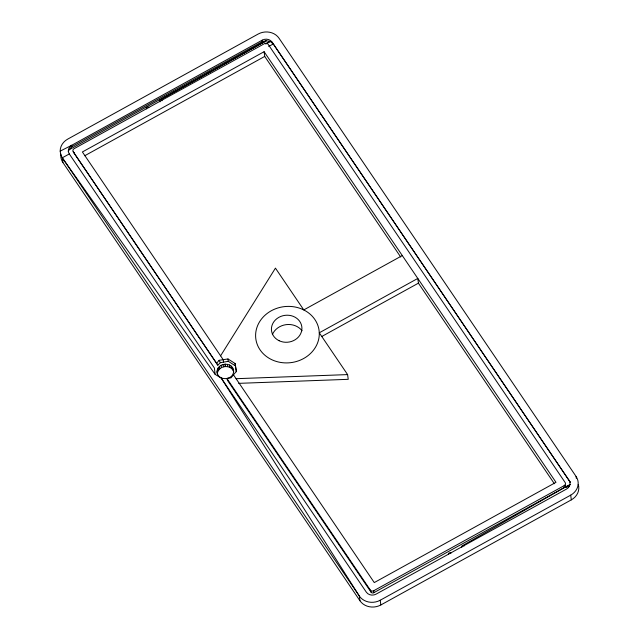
<?xml version="1.0" encoding="UTF-8"?>
<svg xmlns="http://www.w3.org/2000/svg" width="639" height="639" viewBox="0 0 639 639"><rect width="100%" height="100%" fill="white"/><g stroke="black" fill="none" stroke-linecap="round" stroke-linejoin="round"><path stroke-width="0.96" d="M74.428 152.745L74.428 153.648L217.811 365.188L220.351 362.68L228.283 361.315L235.432 365.883L236.366 371.754M68.245 151.531A7.908 6.789 -26.2 0 1 69.1 149.79L71.608 146.826L71.816 145.229L262.286 40.137A7.133 6.302 -7.5 0 1 272.03 42.094L570.268 482.205L272.03 42.094M71.608 146.826L262.078 41.743L262.286 40.137M217.1 371.746C217.044 362.305 233.267 361.49 233.618 371.139C233.674 380.58 217.452 381.387 217.1 371.746L217.412 374.111L217.356 369.837M565.076 487.605L565.803 485.983L565.012 485.105M217.667 372.202C219.68 365.109 231.254 364.47 233.626 371.61L233.315 369.254M220.583 355.835L275.441 268.132L303.781 309.931L402.298 255.576M217.811 365.188L216.621 363.311L219.105 360.316L227.971 358.95L235.12 363.519L236.366 371.347L230.991 377.841L226.901 378.472L227.652 380.588L371.035 592.129A2.037 1.925 -18.8 0 0 373.823 592.688L564.293 487.597L569.469 486.375M565.643 487.269L570.315 484.482L565.571 486.918M462.604 545.578L564.293 487.597L564.237 485.616A2.548 2.252 -7.5 0 0 565.14 482.501L268.092 44.267A2.548 2.252 -7.5 0 0 264.61 43.572L74.14 148.655A2.548 2.252 -7.5 0 0 73.237 151.77L74.428 153.648M262.078 41.743L266.191 40.752L160.389 99.724L266.191 40.752L270.169 41.431L273.22 43.971L268.715 46.455M69.1 149.79L266.191 40.752M359.965 600.772L62.918 162.538L62.295 157.809L69.3 153.943A7.133 6.286 -9.2 0 1 71.816 145.229L60.178 151.123L60.737 154.606L62.295 157.809L359.342 596.051L359.965 600.772A15.28 13.507 -7.5 0 0 380.844 604.957L571.322 499.866A15.28 13.507 -7.5 0 0 578.263 484.394M233.467 374.845L374.27 582.576L555.986 482.317L264.107 51.703L82.391 151.962L223.195 359.685L223.506 362.049M84.763 155.724L264.73 56.424L264.107 51.703M321.641 336.561L418.417 283.165L417.794 278.444L319.276 332.799A31.91 28.204 -7.5 0 1 272.454 360.005A31.91 28.204 -7.5 0 1 270.601 311.153A31.91 28.204 -7.5 0 1 319.276 332.799L347.608 374.598L348.231 379.326L238.69 383.352M226.901 378.472L370.285 590.005A2.548 2.252 -7.5 0 0 373.767 590.708L564.237 485.616M62.295 157.809L215.135 374.358L221.254 378.12L359.342 596.051A15.28 13.507 -7.5 0 0 380.221 600.229L570.699 495.145A15.28 13.507 -7.5 0 0 576.082 476.462L279.035 38.228A15.28 13.507 -7.5 0 0 258.156 34.043L67.678 139.134A15.28 13.507 -7.5 0 0 60.178 151.123M236.079 378.695L347.608 374.598M264.73 56.424L400.685 256.998M418.417 283.165L554.372 483.739M73.237 151.77L216.621 363.311M69.3 153.943L214.392 368L215.135 374.358M221.254 378.12L366.347 592.185A7.133 6.302 -7.5 0 0 376.091 594.134L566.561 489.043A7.133 6.302 -7.5 0 0 569.077 480.328M219.105 360.316L220.351 362.68M370.285 590.005L371.035 592.129M576.082 476.462L576.33 478.355M570.699 495.145L571.322 499.866M380.221 600.229L380.844 604.957M235.12 363.519L235.432 365.883M232.476 367.513L232.788 369.877M231.142 366.043L231.454 368.407M229.425 364.941L229.736 367.305M227.971 358.95L228.283 361.315M227.42 364.286L227.732 366.65M225.279 364.118L225.591 366.474M224.944 364.166L225.255 366.53M223.147 364.446L223.458 366.81M221.158 365.244L221.469 367.609M219.465 366.474L219.776 368.839M218.37 367.792L218.682 370.157M218.163 368.04L218.474 370.404M373.767 590.708L373.823 592.688M62.918 162.538A15.28 13.507 -7.5 0 1 60.913 154.079M448.586 554.245A1.27 1.126 -7.5 0 1 450.902 553.302M461.845 547.264A1.27 1.126 -7.5 0 1 462.301 545.706A1.27 1.126 -7.5 0 1 464.034 546.049M160.109 101.801A1.27 1.126 -7.5 0 1 159.822 100.035M160.716 99.668A1.27 1.126 -7.5 0 1 162.002 100.754M146.706 108.878A1.27 1.126 -7.5 0 1 146.69 107.28M147.258 106.969A1.27 1.126 -7.5 0 1 148.823 107.711M272.35 334.62A16.806 14.857 -7.5 0 1 286.16 324.644A16.806 14.857 -7.5 0 1 302.055 330.762M270.169 41.431L265.832 43.875L270.169 41.431M279.163 340.739A15.28 13.507 -7.5 0 0 301.92 328.182A15.28 13.507 -7.5 0 0 278.916 317.311A15.28 13.507 -7.5 0 0 279.163 340.739"/></g></svg>
